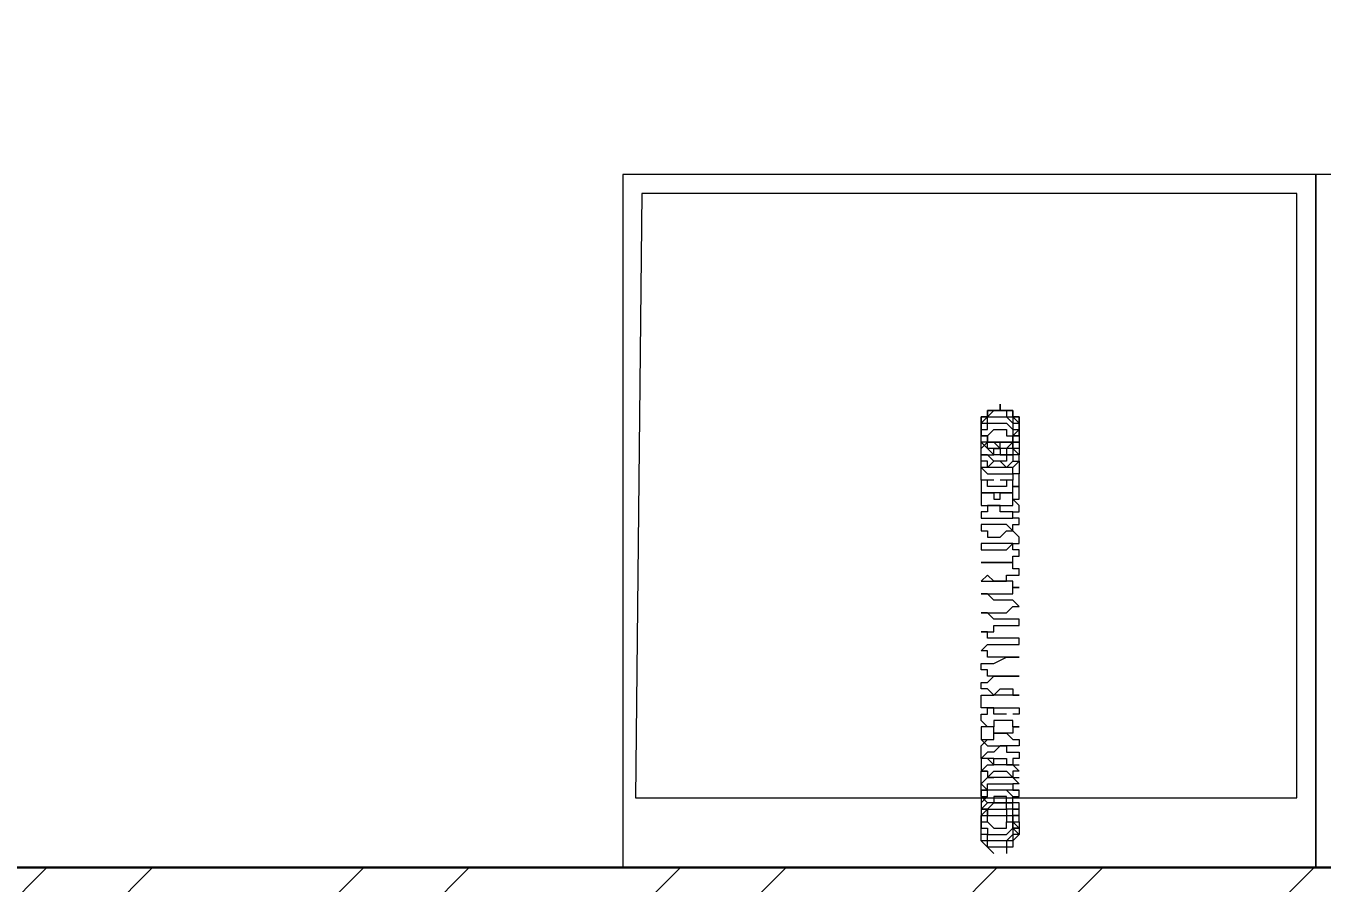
# Model space of a CAD drawing. Header units: millimetres. Extents: x -13407 to 8063098, y -54153 to 109271.
# Drawn here: x -4691 to -3606, y 51632 to 52349 of the extents above; entities that cross this region are included whole.
import ezdxf
from ezdxf.enums import TextEntityAlignment as Align

# ---------------------------------------------------------------- set-up
doc = ezdxf.new("R2018")
doc.units = ezdxf.units.MM
doc.layers.get('Defpoints').update_dxf_attribs({"color": 6})
for name, color, linetype, lineweight in [('АР_Маркер экспликации', 239, 'Continuous', 13), ('АР_Номер помещения', 1, 'Continuous', 25), ('АР_Помещения_площадь', 19, 'Continuous', 9), ('АР_Сущ Несущая стена', 202, 'Continuous', 30), ('АР_Штриховка кирпич', 250, 'Continuous', 9)]:
    doc.layers.add(name, color=color, linetype=linetype, lineweight=lineweight)
doc.layers.add('АР_Названия помещений', color=124, linetype='Continuous', lineweight=5, plot=False)
doc.layers.add('ТХ_ВК_оборуд.пищеблок', color=250, linetype='Continuous')
doc.styles.add('ISOCPEUR', font='isocpeur.ttf', dxfattribs={"width": 0.7})
doc.styles.get("Standard").update_dxf_attribs({"font": 'arial.ttf'})

# ---------------------------------------------------------------- blocks, each defined once
blk = doc.blocks.new('*U617')
at = {"layer": 'Defpoints', "color": 7, "style": 'ISOCPEUR', "width": 0.7, "flags": 1}
blk.add_attdef('КАТЕГОРИЯ', (-499.2, -2092.2), '', height=250, dxfattribs=at)
at = {"layer": 'Defpoints', "color": 7, "style": 'ISOCPEUR', "width": 0.7}
blk.add_attdef('ПЛОЩАДЬ_ПОМЕЩЕНИЯ', text='', height=200, dxfattribs=at).set_placement((4056.6, -3701.8), align=Align.MIDDLE_RIGHT)
at = {"layer": 'АР_Номер помещения', "color": 7, "style": 'ISOCPEUR', "width": 0.7}
blk.add_attdef('НОМЕР_ПОМЕЩЕНИЯ', text='', height=300, dxfattribs=at).set_placement((2696.7, -2878.4), align=Align.MIDDLE_CENTER)
at = {"layer": 'АР_Помещения_площадь', "color": 7, "lineweight": 30, "width": 0.7, "flags": 104}
blk.add_attdef('ИМЯ_ПОМЕЩЕНИЯ', text='', height=100, dxfattribs=at).set_placement((157.6, 1217.1), align=Align.MIDDLE_CENTER)

msp = doc.modelspace()

# ---------------------------------------------------------------- hatches: boundary and pattern name
at = {"layer": 'АР_Штриховка кирпич', "ltscale": 100}
h = msp.add_hatch(dxfattribs=at)
h.set_pattern_fill('ANSI32', color=256, scale=500)
h.set_pattern_definition([(45, (-951676.66, 109617.1), (-132.58252, 132.58252), []), (45, (-951588.28, 109617.1), (-132.58252, 132.58252), [])])
h.paths.add_polyline_path([(-6180.1, 52070), (-6690.1, 52070), (-6690.1, 51135), (-750.2, 51135), (-750.1, 50885), (-110.1, 50885), (-110.2, 51645), (-6180.1, 51645)])

# ---------------------------------------------------------------- linework, layer by layer
at = {"layer": 'АР_Сущ Несущая стена', "ltscale": 100}
msp.add_line((-6180.1, 51645), (-110.2, 51645), dxfattribs=at)
at = {"layer": 'ТХ_ВК_оборуд.пищеблок', "lineweight": 0}
for points in [[(-3611.1, 51645), (-3611.1, 52225), (-4191.1, 52225), (-4191.1, 51645)], [(-3611.1, 51645), (-3611.1, 52225), (-4191.1, 52225), (-4191.1, 51645)], [(-3031.1, 51645), (-3031.1, 52225), (-3611.1, 52225), (-3611.1, 51645)], [(-3031.1, 51645), (-3031.1, 52225), (-3611.1, 52225), (-3611.1, 51645)], [(-3627, 51703.2), (-3627, 52209.1), (-4175.2, 52209.1), (-4180.5, 51703.2)], [(-3627, 51703.2), (-3627, 52209.1), (-4175.2, 52209.1), (-4180.5, 51703.2)]]:
    msp.add_lwpolyline(points, close=True, dxfattribs=at)
at = {"layer": 'ТХ_ВК_оборуд.пищеблок', "lineweight": 0, "elevation": 0}
for points in [[(-3875.3, 51979.7), (-3880.6, 51979.7), (-3885.9, 51979.7), (-3885.9, 51985), (-3891.2, 51985), (-3891.2, 51990.3), (-3891.2, 51995.6), (-3885.9, 52000.9), (-3880.6, 52000.9), (-3875.3, 51995.6), (-3875.3, 52000.9), (-3870, 52000.9), (-3864.7, 52000.9), (-3864.7, 52006.2), (-3859.4, 52006.2), (-3859.4, 52011.5), (-3859.4, 52016.8), (-3864.7, 52022.1), (-3864.7, 52027.4), (-3870, 52027.4), (-3875.3, 52027.4), (-3880.6, 52027.4), (-3885.9, 52027.4), (-3885.9, 52022.1), (-3891.2, 52022.1), (-3891.2, 52016.8), (-3891.2, 52011.5), (-3891.2, 52006.2), (-3885.9, 52006.2), (-3885.9, 52000.9), (-3880.6, 52000.9), (-3875.3, 52000.9), (-3870, 52000.9), (-3864.7, 52000.9), (-3870, 52000.9), (-3864.7, 52000.9), (-3870, 52000.9), (-3864.7, 52000.9), (-3870, 52000.9), (-3864.7, 52000.9), (-3870, 52000.9), (-3864.7, 52000.9), (-3870, 52000.9), (-3864.7, 52000.9), (-3870, 52000.9), (-3864.7, 52000.9), (-3870, 52000.9), (-3864.7, 52000.9), (-3864.7, 52006.2), (-3864.7, 52000.9), (-3864.7, 52006.2), (-3864.7, 52000.9), (-3864.7, 52006.2), (-3864.7, 52000.9), (-3864.7, 52006.2), (-3864.7, 52000.9), (-3864.7, 52006.2), (-3864.7, 52000.9), (-3864.7, 52006.2), (-3864.7, 52000.9), (-3864.7, 52006.2), (-3864.7, 52000.9), (-3864.7, 52006.2), (-3859.4, 52011.5), (-3859.4, 52016.8), (-3859.4, 52011.5), (-3859.4, 52016.8), (-3859.4, 52011.5), (-3859.4, 52016.8), (-3859.4, 52011.5), (-3859.4, 52016.8), (-3859.4, 52011.5), (-3859.4, 52016.8), (-3859.4, 52011.5), (-3859.4, 52016.8), (-3859.4, 52011.5), (-3859.4, 52016.8), (-3859.4, 52011.5), (-3859.4, 52016.8), (-3859.4, 52022.1), (-3859.4, 52016.8), (-3859.4, 52022.1), (-3864.7, 52022.1), (-3859.4, 52022.1), (-3864.7, 52022.1), (-3859.4, 52022.1), (-3864.7, 52022.1), (-3859.4, 52022.1), (-3864.7, 52022.1), (-3859.4, 52022.1), (-3864.7, 52022.1), (-3859.4, 52022.1), (-3864.7, 52022.1), (-3859.4, 52022.1), (-3864.7, 52022.1), (-3859.4, 52022.1), (-3864.7, 52022.1), (-3864.7, 52027.4), (-3864.7, 52022.1), (-3864.7, 52027.4), (-3870, 52027.4), (-3864.7, 52027.4), (-3870, 52027.4), (-3864.7, 52027.4), (-3870, 52027.4), (-3864.7, 52027.4), (-3870, 52027.4), (-3864.7, 52027.4), (-3870, 52027.4), (-3864.7, 52027.4), (-3870, 52027.4), (-3864.7, 52027.4), (-3870, 52027.4), (-3864.7, 52027.4), (-3870, 52027.4), (-3875.3, 52027.4), (-3870, 52027.4), (-3875.3, 52027.4), (-3870, 52027.4), (-3875.3, 52027.4), (-3870, 52027.4), (-3875.3, 52027.4), (-3870, 52027.4), (-3875.3, 52027.4), (-3870, 52027.4), (-3875.3, 52027.4), (-3870, 52027.4), (-3875.3, 52027.4), (-3870, 52027.4), (-3875.3, 52027.4), (-3875.3, 52032.7), (-3875.3, 52027.4), (-3880.6, 52027.4), (-3885.9, 52027.4), (-3880.6, 52027.4), (-3885.9, 52027.4), (-3885.9, 52022.1), (-3885.9, 52027.4), (-3885.9, 52022.1), (-3885.9, 52027.4), (-3885.9, 52022.1), (-3885.9, 52027.4), (-3885.9, 52022.1), (-3885.9, 52027.4), (-3885.9, 52022.1), (-3885.9, 52027.4), (-3885.9, 52022.1), (-3885.9, 52027.4), (-3885.9, 52022.1), (-3885.9, 52027.4), (-3885.9, 52022.1), (-3891.2, 52022.1), (-3891.2, 52016.8), (-3891.2, 52022.1), (-3891.2, 52016.8), (-3891.2, 52022.1), (-3891.2, 52016.8), (-3891.2, 52022.1), (-3891.2, 52016.8), (-3891.2, 52022.1), (-3891.2, 52016.8), (-3891.2, 52022.1), (-3891.2, 52016.8), (-3891.2, 52022.1), (-3891.2, 52016.8), (-3891.2, 52022.1), (-3891.2, 52016.8), (-3891.2, 52011.5), (-3891.2, 52006.2), (-3885.9, 52006.2), (-3885.9, 52000.9), (-3880.6, 52000.9), (-3875.3, 52000.9), (-3880.6, 52000.9), (-3885.9, 52000.9), (-3885.9, 52006.2), (-3891.2, 52006.2), (-3891.2, 52011.5), (-3891.2, 52016.8), (-3891.2, 52011.5), (-3891.2, 52006.2), (-3885.9, 52006.2), (-3885.9, 52000.9), (-3880.6, 52000.9), (-3875.3, 52000.9), (-3870, 52000.9), (-3875.3, 52000.9), (-3880.6, 52000.9), (-3885.9, 52000.9), (-3885.9, 52006.2), (-3891.2, 52006.2), (-3891.2, 52011.5), (-3891.2, 52016.8), (-3891.2, 52011.5), (-3891.2, 52006.2), (-3885.9, 52006.2), (-3885.9, 52000.9), (-3880.6, 52000.9), (-3875.3, 52000.9), (-3870, 52000.9), (-3875.3, 52000.9), (-3880.6, 52000.9), (-3885.9, 52000.9), (-3885.9, 52006.2), (-3891.2, 52006.2), (-3891.2, 52011.5), (-3891.2, 52016.8), (-3891.2, 52011.5), (-3891.2, 52006.2), (-3885.9, 52006.2), (-3885.9, 52000.9), (-3880.6, 52000.9), (-3875.3, 52000.9), (-3870, 52000.9), (-3875.3, 52000.9), (-3880.6, 52000.9), (-3885.9, 52000.9), (-3885.9, 52006.2), (-3891.2, 52006.2), (-3891.2, 52011.5), (-3891.2, 52016.8), (-3891.2, 52011.5), (-3891.2, 52006.2), (-3885.9, 52006.2), (-3885.9, 52000.9), (-3880.6, 52000.9), (-3875.3, 52000.9), (-3870, 52000.9), (-3875.3, 52000.9), (-3880.6, 52000.9), (-3885.9, 52000.9), (-3885.9, 52006.2), (-3891.2, 52006.2), (-3891.2, 52011.5), (-3891.2, 52016.8), (-3891.2, 52011.5), (-3891.2, 52006.2), (-3885.9, 52006.2), (-3885.9, 52000.9), (-3880.6, 52000.9), (-3875.3, 52000.9)], [(-3875.3, 51979.7), (-3880.6, 51979.7), (-3885.9, 51979.7), (-3885.9, 51985), (-3891.2, 51985), (-3891.2, 51990.3), (-3891.2, 51995.6), (-3885.9, 52000.9), (-3880.6, 52000.9), (-3875.3, 51995.6), (-3875.3, 52000.9), (-3870, 52000.9), (-3864.7, 52000.9), (-3864.7, 52006.2), (-3859.4, 52006.2), (-3859.4, 52011.5), (-3859.4, 52016.8), (-3864.7, 52022.1), (-3864.7, 52027.4), (-3870, 52027.4), (-3875.3, 52027.4), (-3880.6, 52027.4), (-3885.9, 52027.4), (-3885.9, 52022.1), (-3891.2, 52022.1), (-3891.2, 52016.8), (-3891.2, 52011.5), (-3891.2, 52006.2), (-3885.9, 52006.2), (-3885.9, 52000.9), (-3880.6, 52000.9), (-3875.3, 52000.9), (-3870, 52000.9), (-3864.7, 52000.9), (-3870, 52000.9), (-3864.7, 52000.9), (-3870, 52000.9), (-3864.7, 52000.9), (-3870, 52000.9), (-3864.7, 52000.9), (-3870, 52000.9), (-3864.7, 52000.9), (-3870, 52000.9), (-3864.7, 52000.9), (-3870, 52000.9), (-3864.7, 52000.9), (-3870, 52000.9), (-3864.7, 52000.9), (-3864.7, 52006.2), (-3864.7, 52000.9), (-3864.7, 52006.2), (-3864.7, 52000.9), (-3864.7, 52006.2), (-3864.7, 52000.9), (-3864.7, 52006.2), (-3864.7, 52000.9), (-3864.7, 52006.2), (-3864.7, 52000.9), (-3864.7, 52006.2), (-3864.7, 52000.9), (-3864.7, 52006.2), (-3864.7, 52000.9), (-3864.7, 52006.2), (-3859.4, 52011.5), (-3859.4, 52016.8), (-3859.4, 52011.5), (-3859.4, 52016.8), (-3859.4, 52011.5), (-3859.4, 52016.8), (-3859.4, 52011.5), (-3859.4, 52016.8), (-3859.4, 52011.5), (-3859.4, 52016.8), (-3859.4, 52011.5), (-3859.4, 52016.8), (-3859.4, 52011.5), (-3859.4, 52016.8), (-3859.4, 52011.5), (-3859.4, 52016.8), (-3859.4, 52022.1), (-3859.4, 52016.8), (-3859.4, 52022.1), (-3864.7, 52022.1), (-3859.4, 52022.1), (-3864.7, 52022.1), (-3859.4, 52022.1), (-3864.7, 52022.1), (-3859.4, 52022.1), (-3864.7, 52022.1), (-3859.4, 52022.1), (-3864.7, 52022.1), (-3859.4, 52022.1), (-3864.7, 52022.1), (-3859.4, 52022.1), (-3864.7, 52022.1), (-3859.4, 52022.1), (-3864.7, 52022.1), (-3864.7, 52027.4), (-3864.7, 52022.1), (-3864.7, 52027.4), (-3870, 52027.4), (-3864.7, 52027.4), (-3870, 52027.4), (-3864.7, 52027.4), (-3870, 52027.4), (-3864.7, 52027.4), (-3870, 52027.4), (-3864.7, 52027.4), (-3870, 52027.4), (-3864.7, 52027.4), (-3870, 52027.4), (-3864.7, 52027.4), (-3870, 52027.4), (-3864.7, 52027.4), (-3870, 52027.4), (-3875.3, 52027.4), (-3870, 52027.4), (-3875.3, 52027.4), (-3870, 52027.4), (-3875.3, 52027.4), (-3870, 52027.4), (-3875.3, 52027.4), (-3870, 52027.4), (-3875.3, 52027.4), (-3870, 52027.4), (-3875.3, 52027.4), (-3870, 52027.4), (-3875.3, 52027.4), (-3870, 52027.4), (-3875.3, 52027.4), (-3875.3, 52032.7), (-3875.3, 52027.4), (-3880.6, 52027.4), (-3885.9, 52027.4), (-3880.6, 52027.4), (-3885.9, 52027.4), (-3885.9, 52022.1), (-3885.9, 52027.4), (-3885.9, 52022.1), (-3885.9, 52027.4), (-3885.9, 52022.1), (-3885.9, 52027.4), (-3885.9, 52022.1), (-3885.9, 52027.4), (-3885.9, 52022.1), (-3885.9, 52027.4), (-3885.9, 52022.1), (-3885.9, 52027.4), (-3885.9, 52022.1), (-3885.9, 52027.4), (-3885.9, 52022.1), (-3891.2, 52022.1), (-3891.2, 52016.8), (-3891.2, 52022.1), (-3891.2, 52016.8), (-3891.2, 52022.1), (-3891.2, 52016.8), (-3891.2, 52022.1), (-3891.2, 52016.8), (-3891.2, 52022.1), (-3891.2, 52016.8), (-3891.2, 52022.1), (-3891.2, 52016.8), (-3891.2, 52022.1), (-3891.2, 52016.8), (-3891.2, 52022.1), (-3891.2, 52016.8), (-3891.2, 52011.5), (-3891.2, 52006.2), (-3885.9, 52006.2), (-3885.9, 52000.9), (-3880.6, 52000.9), (-3875.3, 52000.9), (-3880.6, 52000.9), (-3885.9, 52000.9), (-3885.9, 52006.2), (-3891.2, 52006.2), (-3891.2, 52011.5), (-3891.2, 52016.8), (-3891.2, 52011.5), (-3891.2, 52006.2), (-3885.9, 52006.2), (-3885.9, 52000.9), (-3880.6, 52000.9), (-3875.3, 52000.9), (-3870, 52000.9), (-3875.3, 52000.9), (-3880.6, 52000.9), (-3885.9, 52000.9), (-3885.9, 52006.2), (-3891.2, 52006.2), (-3891.2, 52011.5), (-3891.2, 52016.8), (-3891.2, 52011.5), (-3891.2, 52006.2), (-3885.9, 52006.2), (-3885.9, 52000.9), (-3880.6, 52000.9), (-3875.3, 52000.9), (-3870, 52000.9), (-3875.3, 52000.9), (-3880.6, 52000.9), (-3885.9, 52000.9), (-3885.9, 52006.2), (-3891.2, 52006.2), (-3891.2, 52011.5), (-3891.2, 52016.8), (-3891.2, 52011.5), (-3891.2, 52006.2), (-3885.9, 52006.2), (-3885.9, 52000.9), (-3880.6, 52000.9), (-3875.3, 52000.9), (-3870, 52000.9), (-3875.3, 52000.9), (-3880.6, 52000.9), (-3885.9, 52000.9), (-3885.9, 52006.2), (-3891.2, 52006.2), (-3891.2, 52011.5), (-3891.2, 52016.8), (-3891.2, 52011.5), (-3891.2, 52006.2), (-3885.9, 52006.2), (-3885.9, 52000.9), (-3880.6, 52000.9), (-3875.3, 52000.9), (-3870, 52000.9), (-3875.3, 52000.9), (-3880.6, 52000.9), (-3885.9, 52000.9), (-3885.9, 52006.2), (-3891.2, 52006.2), (-3891.2, 52011.5), (-3891.2, 52016.8), (-3891.2, 52011.5), (-3891.2, 52006.2), (-3885.9, 52006.2), (-3885.9, 52000.9), (-3880.6, 52000.9), (-3875.3, 52000.9)], [(-3875.3, 52027.4), (-3875.3, 52032.7), (-3875.3, 52027.4), (-3880.6, 52027.4), (-3885.9, 52027.4)], [(-3875.3, 52027.4), (-3875.3, 52032.7), (-3875.3, 52027.4), (-3880.6, 52027.4), (-3885.9, 52027.4)], [(-3875.3, 52027.4), (-3875.3, 52032.7), (-3875.3, 52027.4), (-3880.6, 52027.4), (-3885.9, 52027.4)], [(-3875.3, 52027.4), (-3875.3, 52032.7), (-3875.3, 52027.4), (-3880.6, 52027.4), (-3885.9, 52027.4)], [(-3875.3, 52027.4), (-3875.3, 52032.7), (-3875.3, 52027.4), (-3880.6, 52027.4), (-3885.9, 52027.4)], [(-3875.3, 52027.4), (-3875.3, 52032.7), (-3875.3, 52027.4), (-3880.6, 52027.4), (-3885.9, 52027.4)], [(-3875.3, 52027.4), (-3875.3, 52032.7), (-3875.3, 52027.4), (-3880.6, 52027.4), (-3885.9, 52027.4)], [(-3875.3, 52027.4), (-3875.3, 52032.7), (-3875.3, 52027.4), (-3880.6, 52027.4), (-3885.9, 52027.4)], [(-3875.3, 52027.4), (-3875.3, 52032.7), (-3875.3, 52027.4), (-3880.6, 52027.4), (-3885.9, 52027.4)], [(-3875.3, 52027.4), (-3875.3, 52032.7), (-3875.3, 52027.4), (-3880.6, 52027.4), (-3885.9, 52027.4)], [(-3875.3, 52027.4), (-3875.3, 52032.7), (-3875.3, 52027.4), (-3880.6, 52027.4), (-3885.9, 52027.4)], [(-3875.3, 52027.4), (-3875.3, 52032.7), (-3875.3, 52027.4), (-3880.6, 52027.4), (-3885.9, 52027.4)], [(-3875.3, 52027.4), (-3875.3, 52032.7), (-3875.3, 52027.4), (-3880.6, 52027.4), (-3885.9, 52027.4)], [(-3875.3, 52027.4), (-3875.3, 52032.7), (-3875.3, 52027.4), (-3880.6, 52027.4), (-3885.9, 52027.4)], [(-3875.3, 52027.4), (-3875.3, 52032.7), (-3875.3, 52027.4), (-3880.6, 52027.4), (-3885.9, 52027.4)], [(-3875.3, 52027.4), (-3875.3, 52032.7), (-3875.3, 52027.4), (-3880.6, 52027.4), (-3885.9, 52027.4)], [(-3875.3, 52032.7), (-3875.3, 52027.4), (-3875.3, 52032.7)], [(-3875.3, 52027.4), (-3875.3, 52032.7), (-3875.3, 52027.4)], [(-3875.3, 52032.7), (-3875.3, 52027.4), (-3875.3, 52032.7)], [(-3875.3, 52027.4), (-3875.3, 52032.7), (-3875.3, 52027.4)], [(-3875.3, 52032.7), (-3875.3, 52027.4), (-3875.3, 52032.7)], [(-3875.3, 52027.4), (-3875.3, 52032.7), (-3875.3, 52027.4)], [(-3875.3, 52032.7), (-3875.3, 52027.4), (-3875.3, 52032.7)], [(-3875.3, 52027.4), (-3875.3, 52032.7), (-3875.3, 52027.4)], [(-3880.6, 51985), (-3885.9, 51979.7), (-3891.2, 51979.7), (-3891.2, 51985), (-3891.2, 51990.3), (-3885.9, 51990.3), (-3880.6, 51990.3), (-3880.6, 51995.6), (-3875.3, 51995.6), (-3875.3, 51990.3), (-3870, 51990.3), (-3864.7, 51990.3), (-3864.7, 51985), (-3859.4, 51985), (-3859.4, 51979.7), (-3859.4, 51974.4), (-3864.7, 51974.4), (-3864.7, 51969.2), (-3870, 51969.2), (-3870, 51963.9), (-3875.3, 51963.9), (-3880.6, 51963.9), (-3885.9, 51963.9), (-3885.9, 51969.2), (-3891.2, 51969.2), (-3891.2, 51974.4), (-3891.2, 51979.7), (-3885.9, 51974.4), (-3880.6, 51974.4), (-3875.3, 51974.4), (-3870, 51974.4), (-3864.7, 51974.4), (-3864.7, 51979.7), (-3859.4, 51985), (-3859.4, 51990.3), (-3864.7, 51995.6), (-3864.7, 52000.9), (-3870, 52000.9), (-3875.3, 52000.9), (-3880.6, 52000.9), (-3885.9, 52000.9), (-3885.9, 52006.2), (-3891.2, 52006.2), (-3891.2, 52011.5), (-3891.2, 52016.8), (-3885.9, 52022.1), (-3880.6, 52027.4), (-3875.3, 52027.4), (-3870, 52027.4), (-3870, 52022.1), (-3864.7, 52022.1), (-3864.7, 52016.8), (-3859.4, 52016.8), (-3859.4, 52011.5), (-3859.4, 52006.2), (-3864.7, 52006.2), (-3864.7, 52000.9), (-3870, 51995.6), (-3875.3, 51995.6), (-3880.6, 51995.6), (-3885.9, 51995.6), (-3885.9, 52000.9), (-3891.2, 52000.9), (-3891.2, 52006.2), (-3891.2, 52011.5), (-3891.2, 52016.8), (-3885.9, 52016.8), (-3885.9, 52022.1), (-3880.6, 52022.1), (-3875.3, 52022.1), (-3870, 52022.1), (-3864.7, 52016.8), (-3864.7, 52011.5), (-3859.4, 52011.5), (-3859.4, 52006.2), (-3859.4, 52000.9), (-3864.7, 52000.9), (-3864.7, 51995.6), (-3870, 51995.6), (-3870, 51990.3), (-3875.3, 51990.3), (-3880.6, 51990.3), (-3885.9, 51995.6), (-3891.2, 52000.9), (-3891.2, 52006.2), (-3891.2, 52011.5), (-3885.9, 52011.5), (-3885.9, 52016.8), (-3880.6, 52016.8), (-3875.3, 52016.8), (-3870, 52016.8), (-3864.7, 52011.5), (-3864.7, 52006.2), (-3859.4, 52011.5), (-3864.7, 52006.2), (-3859.4, 52011.5), (-3864.7, 52006.2), (-3859.4, 52011.5), (-3864.7, 52006.2), (-3859.4, 52011.5), (-3864.7, 52006.2), (-3859.4, 52011.5), (-3864.7, 52006.2), (-3859.4, 52011.5), (-3864.7, 52006.2), (-3859.4, 52011.5), (-3864.7, 52006.2), (-3859.4, 52006.2), (-3859.4, 52000.9), (-3859.4, 51995.6), (-3864.7, 51995.6), (-3864.7, 51990.3), (-3870, 51990.3), (-3870, 51985), (-3875.3, 51985), (-3880.6, 51985), (-3885.9, 51990.3), (-3891.2, 51990.3), (-3891.2, 51995.6), (-3891.2, 52000.9), (-3891.2, 52006.2), (-3885.9, 52006.2), (-3880.6, 52011.5), (-3875.3, 52011.5), (-3870, 52011.5), (-3870, 52006.2), (-3864.7, 52006.2), (-3864.7, 52000.9), (-3859.4, 52000.9), (-3859.4, 51995.6), (-3859.4, 51990.3), (-3864.7, 51990.3), (-3864.7, 51985), (-3870, 51979.7), (-3875.3, 51979.7), (-3880.6, 51979.7)], [(-3880.6, 51985), (-3885.9, 51979.7), (-3891.2, 51979.7), (-3891.2, 51985), (-3891.2, 51990.3), (-3885.9, 51990.3), (-3880.6, 51990.3), (-3880.6, 51995.6), (-3875.3, 51995.6), (-3875.3, 51990.3), (-3870, 51990.3), (-3864.7, 51990.3), (-3864.7, 51985), (-3859.4, 51985), (-3859.4, 51979.7), (-3859.4, 51974.4), (-3864.7, 51974.4), (-3864.7, 51969.2), (-3870, 51969.2), (-3870, 51963.9), (-3875.3, 51963.9), (-3880.6, 51963.9), (-3885.9, 51963.9), (-3885.9, 51969.2), (-3891.2, 51969.2), (-3891.2, 51974.4), (-3891.2, 51979.7), (-3885.9, 51974.4), (-3880.6, 51974.4), (-3875.3, 51974.4), (-3870, 51974.4), (-3864.7, 51974.4), (-3864.7, 51979.7), (-3859.4, 51985), (-3859.4, 51990.3), (-3864.7, 51995.6), (-3864.7, 52000.9), (-3870, 52000.9), (-3875.3, 52000.9), (-3880.6, 52000.9), (-3885.9, 52000.9), (-3885.9, 52006.2), (-3891.2, 52006.2), (-3891.2, 52011.5), (-3891.2, 52016.8), (-3885.9, 52022.1), (-3880.6, 52027.4), (-3875.3, 52027.4), (-3870, 52027.4), (-3870, 52022.1), (-3864.7, 52022.1), (-3864.7, 52016.8), (-3859.4, 52016.8), (-3859.4, 52011.5), (-3859.4, 52006.2), (-3864.7, 52006.2), (-3864.7, 52000.9), (-3870, 51995.6), (-3875.3, 51995.6), (-3880.6, 51995.6), (-3885.9, 51995.6), (-3885.9, 52000.9), (-3891.2, 52000.9), (-3891.2, 52006.2), (-3891.2, 52011.5), (-3891.2, 52016.8), (-3885.9, 52016.8), (-3885.9, 52022.1), (-3880.6, 52022.1), (-3875.3, 52022.1), (-3870, 52022.1), (-3864.7, 52016.8), (-3864.7, 52011.5), (-3859.4, 52011.5), (-3859.4, 52006.2), (-3859.4, 52000.9), (-3864.7, 52000.9), (-3864.7, 51995.6), (-3870, 51995.6), (-3870, 51990.3), (-3875.3, 51990.3), (-3880.6, 51990.3), (-3885.9, 51995.6), (-3891.2, 52000.9), (-3891.2, 52006.2), (-3891.2, 52011.5), (-3885.9, 52011.5), (-3885.9, 52016.8), (-3880.6, 52016.8), (-3875.3, 52016.8), (-3870, 52016.8), (-3864.7, 52011.5), (-3864.7, 52006.2), (-3859.4, 52011.5), (-3864.7, 52006.2), (-3859.4, 52011.5), (-3864.7, 52006.2), (-3859.4, 52011.5), (-3864.7, 52006.2), (-3859.4, 52011.5), (-3864.7, 52006.2), (-3859.4, 52011.5), (-3864.7, 52006.2), (-3859.4, 52011.5), (-3864.7, 52006.2), (-3859.4, 52011.5), (-3864.7, 52006.2), (-3859.4, 52006.2), (-3859.4, 52000.9), (-3859.4, 51995.6), (-3864.7, 51995.6), (-3864.7, 51990.3), (-3870, 51990.3), (-3870, 51985), (-3875.3, 51985), (-3880.6, 51985), (-3885.9, 51990.3), (-3891.2, 51990.3), (-3891.2, 51995.6), (-3891.2, 52000.9), (-3891.2, 52006.2), (-3885.9, 52006.2), (-3880.6, 52011.5), (-3875.3, 52011.5), (-3870, 52011.5), (-3870, 52006.2), (-3864.7, 52006.2), (-3864.7, 52000.9), (-3859.4, 52000.9), (-3859.4, 51995.6), (-3859.4, 51990.3), (-3864.7, 51990.3), (-3864.7, 51985), (-3870, 51979.7), (-3875.3, 51979.7), (-3880.6, 51979.7)], [(-3891.2, 52022.1), (-3885.9, 52022.1), (-3891.2, 52022.1)], [(-3891.2, 52022.1), (-3885.9, 52022.1), (-3891.2, 52022.1)], [(-3885.9, 52022.1), (-3891.2, 52022.1)], [(-3885.9, 52022.1), (-3891.2, 52022.1)], [(-3885.9, 52022.1), (-3891.2, 52022.1)], [(-3885.9, 52022.1), (-3891.2, 52022.1)], [(-3885.9, 52022.1), (-3891.2, 52022.1)], [(-3885.9, 52022.1), (-3891.2, 52022.1)], [(-3885.9, 52022.1), (-3891.2, 52022.1)], [(-3885.9, 52022.1), (-3891.2, 52022.1)], [(-3891.2, 52022.1), (-3885.9, 52022.1), (-3891.2, 52022.1)], [(-3891.2, 52022.1), (-3885.9, 52022.1), (-3891.2, 52022.1)], [(-3885.9, 52022.1), (-3891.2, 52022.1)], [(-3885.9, 52022.1), (-3891.2, 52022.1)], [(-3885.9, 52022.1), (-3891.2, 52022.1)], [(-3885.9, 52022.1), (-3891.2, 52022.1)], [(-3885.9, 52022.1), (-3891.2, 52022.1)], [(-3885.9, 52022.1), (-3891.2, 52022.1)], [(-3885.9, 52022.1), (-3891.2, 52022.1)], [(-3885.9, 52022.1), (-3891.2, 52022.1)], [(-3885.9, 52027.4), (-3880.6, 52027.4), (-3885.9, 52027.4)], [(-3885.9, 52027.4), (-3880.6, 52027.4), (-3885.9, 52027.4)], [(-3880.6, 52027.4), (-3875.3, 52027.4), (-3880.6, 52027.4)], [(-3880.6, 52027.4), (-3875.3, 52027.4), (-3880.6, 52027.4)], [(-3880.6, 52027.4), (-3875.3, 52027.4), (-3880.6, 52027.4)], [(-3880.6, 52027.4), (-3875.3, 52027.4), (-3880.6, 52027.4)], [(-3864.7, 52027.4), (-3864.7, 52022.1), (-3864.7, 52027.4)], [(-3864.7, 52022.1), (-3864.7, 52027.4)], [(-3864.7, 52022.1), (-3864.7, 52027.4)], [(-3864.7, 52022.1), (-3864.7, 52027.4)], [(-3864.7, 52022.1), (-3864.7, 52027.4)], [(-3864.7, 52022.1), (-3864.7, 52027.4)], [(-3864.7, 52022.1), (-3864.7, 52027.4)], [(-3864.7, 52022.1), (-3864.7, 52027.4)], [(-3864.7, 52022.1), (-3864.7, 52027.4)], [(-3864.7, 52027.4), (-3864.7, 52022.1), (-3864.7, 52027.4)], [(-3864.7, 52022.1), (-3864.7, 52027.4)], [(-3864.7, 52022.1), (-3864.7, 52027.4)], [(-3864.7, 52022.1), (-3864.7, 52027.4)], [(-3864.7, 52022.1), (-3864.7, 52027.4)], [(-3864.7, 52022.1), (-3864.7, 52027.4)], [(-3864.7, 52022.1), (-3864.7, 52027.4)], [(-3864.7, 52022.1), (-3864.7, 52027.4)], [(-3864.7, 52022.1), (-3864.7, 52027.4)], [(-3859.4, 52022.1), (-3859.4, 52016.8), (-3859.4, 52022.1)], [(-3859.4, 52016.8), (-3859.4, 52022.1)], [(-3859.4, 52016.8), (-3859.4, 52022.1)], [(-3859.4, 52016.8), (-3859.4, 52022.1)], [(-3859.4, 52016.8), (-3859.4, 52022.1)], [(-3859.4, 52016.8), (-3859.4, 52022.1)], [(-3859.4, 52016.8), (-3859.4, 52022.1)], [(-3859.4, 52016.8), (-3859.4, 52022.1)], [(-3859.4, 52016.8), (-3859.4, 52022.1)], [(-3859.4, 52022.1), (-3859.4, 52016.8), (-3859.4, 52022.1)], [(-3859.4, 52016.8), (-3859.4, 52022.1)], [(-3859.4, 52016.8), (-3859.4, 52022.1)], [(-3859.4, 52016.8), (-3859.4, 52022.1)], [(-3859.4, 52016.8), (-3859.4, 52022.1)], [(-3859.4, 52016.8), (-3859.4, 52022.1)], [(-3859.4, 52016.8), (-3859.4, 52022.1)], [(-3859.4, 52016.8), (-3859.4, 52022.1)], [(-3859.4, 52016.8), (-3859.4, 52022.1)], [(-3891.2, 52011.5), (-3891.2, 52016.8), (-3891.2, 52011.5)], [(-3891.2, 52011.5), (-3891.2, 52016.8), (-3891.2, 52011.5)], [(-3891.2, 52011.5), (-3891.2, 52016.8), (-3891.2, 52011.5)], [(-3891.2, 52011.5), (-3891.2, 52016.8), (-3891.2, 52011.5)], [(-3891.2, 52006.2), (-3891.2, 52011.5), (-3891.2, 52006.2)], [(-3891.2, 52006.2), (-3891.2, 52011.5), (-3891.2, 52006.2)], [(-3891.2, 52006.2), (-3891.2, 52011.5), (-3891.2, 52006.2)], [(-3891.2, 52006.2), (-3891.2, 52011.5), (-3891.2, 52006.2)], [(-3885.9, 52006.2), (-3891.2, 52006.2), (-3885.9, 52006.2)], [(-3885.9, 52006.2), (-3891.2, 52006.2), (-3885.9, 52006.2)], [(-3885.9, 52006.2), (-3891.2, 52006.2), (-3885.9, 52006.2)], [(-3885.9, 52006.2), (-3891.2, 52006.2), (-3885.9, 52006.2)], [(-3885.9, 52000.9), (-3885.9, 52006.2), (-3885.9, 52000.9)], [(-3885.9, 52000.9), (-3885.9, 52006.2), (-3885.9, 52000.9)], [(-3885.9, 52000.9), (-3885.9, 52006.2), (-3885.9, 52000.9)], [(-3885.9, 52000.9), (-3885.9, 52006.2), (-3885.9, 52000.9)], [(-3880.6, 52000.9), (-3885.9, 52000.9), (-3880.6, 52000.9)], [(-3880.6, 52000.9), (-3885.9, 52000.9), (-3880.6, 52000.9)], [(-3880.6, 52000.9), (-3885.9, 52000.9), (-3880.6, 52000.9)], [(-3880.6, 52000.9), (-3885.9, 52000.9), (-3880.6, 52000.9)], [(-3875.3, 52000.9), (-3880.6, 52000.9), (-3875.3, 52000.9)], [(-3875.3, 52000.9), (-3880.6, 52000.9), (-3875.3, 52000.9)], [(-3875.3, 52000.9), (-3880.6, 52000.9), (-3875.3, 52000.9)], [(-3875.3, 52000.9), (-3880.6, 52000.9), (-3875.3, 52000.9)], [(-3870, 52000.9), (-3875.3, 52000.9), (-3870, 52000.9)], [(-3870, 52000.9), (-3875.3, 52000.9), (-3870, 52000.9)], [(-3870, 52000.9), (-3875.3, 52000.9), (-3870, 52000.9)], [(-3870, 52000.9), (-3875.3, 52000.9), (-3870, 52000.9)], [(-3870, 52000.9), (-3875.3, 52000.9), (-3870, 52000.9)], [(-3870, 52000.9), (-3875.3, 52000.9), (-3870, 52000.9)], [(-3880.6, 51969.2), (-3885.9, 51969.2), (-3891.2, 51969.2), (-3891.2, 51963.9), (-3891.2, 51958.6), (-3885.9, 51958.6), (-3880.6, 51958.6), (-3880.6, 51953.3), (-3875.3, 51953.3), (-3875.3, 51958.6), (-3870, 51958.6), (-3864.7, 51958.6), (-3864.7, 51963.9), (-3859.4, 51963.9), (-3859.4, 51969.2), (-3859.4, 51974.4), (-3864.7, 51974.4), (-3864.7, 51979.7), (-3870, 51979.7), (-3875.3, 51985)], [(-3880.6, 51969.2), (-3885.9, 51969.2), (-3891.2, 51969.2), (-3891.2, 51963.9), (-3891.2, 51958.6), (-3885.9, 51958.6), (-3880.6, 51958.6), (-3880.6, 51953.3), (-3875.3, 51953.3), (-3875.3, 51958.6), (-3870, 51958.6), (-3864.7, 51958.6), (-3864.7, 51963.9), (-3859.4, 51963.9), (-3859.4, 51969.2), (-3859.4, 51974.4), (-3864.7, 51974.4), (-3864.7, 51979.7), (-3870, 51979.7), (-3875.3, 51985)], [(-3864.7, 51836.8), (-3870, 51836.8), (-3875.3, 51836.8), (-3880.6, 51836.8), (-3885.9, 51836.8), (-3885.9, 51842.1), (-3891.2, 51842.1), (-3885.9, 51842.1), (-3880.6, 51842.1), (-3880.6, 51847.4), (-3875.3, 51847.4), (-3870, 51847.4), (-3864.7, 51847.4), (-3859.4, 51847.4), (-3859.4, 51852.7), (-3864.7, 51852.7), (-3870, 51852.7), (-3875.3, 51852.7), (-3880.6, 51852.7), (-3885.9, 51858), (-3891.2, 51858), (-3885.9, 51858), (-3880.6, 51858), (-3870, 51858), (-3864.7, 51863.3), (-3859.4, 51863.3), (-3864.7, 51868.6), (-3870, 51868.6), (-3875.3, 51868.6), (-3880.6, 51868.6), (-3885.9, 51873.9), (-3891.2, 51873.9), (-3885.9, 51873.9), (-3880.6, 51873.9), (-3870, 51873.9), (-3864.7, 51873.9), (-3864.7, 51879.2), (-3859.4, 51879.2), (-3864.7, 51879.2), (-3864.7, 51884.5), (-3870, 51884.5), (-3875.3, 51884.5), (-3880.6, 51884.5), (-3885.9, 51889.7), (-3891.2, 51884.5), (-3885.9, 51884.5), (-3880.6, 51884.5), (-3875.3, 51884.5), (-3870, 51884.5), (-3870, 51889.7), (-3864.7, 51889.7), (-3859.4, 51889.7), (-3859.4, 51895), (-3864.7, 51895), (-3864.7, 51900.3), (-3870, 51900.3), (-3875.3, 51900.3), (-3880.6, 51900.3), (-3885.9, 51900.3), (-3891.2, 51900.3), (-3885.9, 51900.3), (-3880.6, 51900.3), (-3870, 51900.3), (-3864.7, 51900.3), (-3864.7, 51905.6), (-3859.4, 51905.6), (-3859.4, 51910.9), (-3864.7, 51910.9), (-3864.7, 51916.2), (-3870, 51916.2), (-3875.3, 51916.2), (-3880.6, 51916.2), (-3885.9, 51916.2), (-3891.2, 51916.2), (-3891.2, 51910.9), (-3885.9, 51910.9), (-3880.6, 51910.9), (-3875.3, 51910.9), (-3870, 51910.9), (-3864.7, 51916.2), (-3859.4, 51916.2), (-3859.4, 51921.5), (-3864.7, 51926.8), (-3870, 51932.1), (-3875.3, 51932.1), (-3880.6, 51932.1), (-3885.9, 51932.1), (-3891.2, 51932.1), (-3891.2, 51926.8), (-3885.9, 51926.8), (-3885.9, 51921.5), (-3880.6, 51921.5), (-3875.3, 51921.5), (-3870, 51926.8), (-3864.7, 51926.8), (-3864.7, 51932.1), (-3859.4, 51932.1), (-3859.4, 51937.4), (-3864.7, 51937.4), (-3864.7, 51942.7), (-3870, 51942.7), (-3875.3, 51942.7), (-3875.3, 51948), (-3880.6, 51948), (-3885.9, 51948), (-3885.9, 51942.7), (-3891.2, 51942.7), (-3891.2, 51937.4), (-3885.9, 51937.4), (-3880.6, 51937.4), (-3875.3, 51937.4), (-3870, 51937.4), (-3864.7, 51937.4), (-3864.7, 51942.7), (-3859.4, 51942.7), (-3859.4, 51948), (-3864.7, 51953.3), (-3864.7, 51958.6), (-3870, 51958.6), (-3875.3, 51958.6), (-3880.6, 51958.6), (-3885.9, 51958.6), (-3891.2, 51958.6), (-3891.2, 51953.3), (-3891.2, 51948), (-3885.9, 51948), (-3880.6, 51948), (-3875.3, 51948), (-3870, 51948), (-3864.7, 51948), (-3864.7, 51953.3), (-3859.4, 51953.3), (-3859.4, 51958.6), (-3859.4, 51963.9), (-3864.7, 51963.9), (-3864.7, 51969.2), (-3870, 51969.2), (-3875.3, 51969.2)], [(-3864.7, 51836.8), (-3870, 51836.8), (-3875.3, 51836.8), (-3880.6, 51836.8), (-3885.9, 51836.8), (-3885.9, 51842.1), (-3891.2, 51842.1), (-3885.9, 51842.1), (-3880.6, 51842.1), (-3880.6, 51847.4), (-3875.3, 51847.4), (-3870, 51847.4), (-3864.7, 51847.4), (-3859.4, 51847.4), (-3859.4, 51852.7), (-3864.7, 51852.7), (-3870, 51852.7), (-3875.3, 51852.7), (-3880.6, 51852.7), (-3885.9, 51858), (-3891.2, 51858), (-3885.9, 51858), (-3880.6, 51858), (-3870, 51858), (-3864.7, 51863.3), (-3859.4, 51863.3), (-3864.7, 51868.6), (-3870, 51868.6), (-3875.3, 51868.6), (-3880.6, 51868.6), (-3885.9, 51873.9), (-3891.2, 51873.9), (-3885.9, 51873.9), (-3880.6, 51873.9), (-3870, 51873.9), (-3864.7, 51873.9), (-3864.7, 51879.2), (-3859.4, 51879.2), (-3864.7, 51879.2), (-3864.7, 51884.5), (-3870, 51884.5), (-3875.3, 51884.5), (-3880.6, 51884.5), (-3885.9, 51889.7), (-3891.2, 51884.5), (-3885.9, 51884.5), (-3880.6, 51884.5), (-3875.3, 51884.5), (-3870, 51884.5), (-3870, 51889.7), (-3864.7, 51889.7), (-3859.4, 51889.7), (-3859.4, 51895), (-3864.7, 51895), (-3864.7, 51900.3), (-3870, 51900.3), (-3875.3, 51900.3), (-3880.6, 51900.3), (-3885.9, 51900.3), (-3891.2, 51900.3), (-3885.9, 51900.3), (-3880.6, 51900.3), (-3870, 51900.3), (-3864.7, 51900.3), (-3864.7, 51905.6), (-3859.4, 51905.6), (-3859.4, 51910.9), (-3864.7, 51910.9), (-3864.7, 51916.2), (-3870, 51916.2), (-3875.3, 51916.2), (-3880.6, 51916.2), (-3885.9, 51916.2), (-3891.2, 51916.2), (-3891.2, 51910.9), (-3885.9, 51910.9), (-3880.6, 51910.9), (-3875.3, 51910.9), (-3870, 51910.9), (-3864.7, 51916.2), (-3859.4, 51916.2), (-3859.4, 51921.5), (-3864.7, 51926.8), (-3870, 51932.1), (-3875.3, 51932.1), (-3880.6, 51932.1), (-3885.9, 51932.1), (-3891.2, 51932.1), (-3891.2, 51926.8), (-3885.9, 51926.8), (-3885.9, 51921.5), (-3880.6, 51921.5), (-3875.3, 51921.5), (-3870, 51926.8), (-3864.7, 51926.8), (-3864.7, 51932.1), (-3859.4, 51932.1), (-3859.4, 51937.4), (-3864.7, 51937.4), (-3864.7, 51942.7), (-3870, 51942.7), (-3875.3, 51942.7), (-3875.3, 51948), (-3880.6, 51948), (-3885.9, 51948), (-3885.9, 51942.7), (-3891.2, 51942.7), (-3891.2, 51937.4), (-3885.9, 51937.4), (-3880.6, 51937.4), (-3875.3, 51937.4), (-3870, 51937.4), (-3864.7, 51937.4), (-3864.7, 51942.7), (-3859.4, 51942.7), (-3859.4, 51948), (-3864.7, 51953.3), (-3864.7, 51958.6), (-3870, 51958.6), (-3875.3, 51958.6), (-3880.6, 51958.6), (-3885.9, 51958.6), (-3891.2, 51958.6), (-3891.2, 51953.3), (-3891.2, 51948), (-3885.9, 51948), (-3880.6, 51948), (-3875.3, 51948), (-3870, 51948), (-3864.7, 51948), (-3864.7, 51953.3), (-3859.4, 51953.3), (-3859.4, 51958.6), (-3859.4, 51963.9), (-3864.7, 51963.9), (-3864.7, 51969.2), (-3870, 51969.2), (-3875.3, 51969.2)], [(-3864.7, 51805), (-3870, 51805), (-3875.3, 51805), (-3880.6, 51805), (-3885.9, 51805), (-3885.9, 51810.3), (-3891.2, 51810.3), (-3891.2, 51815.6), (-3885.9, 51815.6), (-3880.6, 51815.6), (-3870, 51820.9), (-3864.7, 51820.9), (-3859.4, 51820.9), (-3864.7, 51820.9), (-3870, 51820.9), (-3875.3, 51820.9), (-3880.6, 51820.9), (-3885.9, 51820.9), (-3885.9, 51826.2), (-3891.2, 51826.2), (-3885.9, 51831.5), (-3880.6, 51831.5), (-3870, 51831.5), (-3864.7, 51831.5), (-3859.4, 51831.5), (-3859.4, 51836.8), (-3864.7, 51836.8), (-3870, 51836.8)], [(-3864.7, 51805), (-3870, 51805), (-3875.3, 51805), (-3880.6, 51805), (-3885.9, 51805), (-3885.9, 51810.3), (-3891.2, 51810.3), (-3891.2, 51815.6), (-3885.9, 51815.6), (-3880.6, 51815.6), (-3870, 51820.9), (-3864.7, 51820.9), (-3859.4, 51820.9), (-3864.7, 51820.9), (-3870, 51820.9), (-3875.3, 51820.9), (-3880.6, 51820.9), (-3885.9, 51820.9), (-3885.9, 51826.2), (-3891.2, 51826.2), (-3885.9, 51831.5), (-3880.6, 51831.5), (-3870, 51831.5), (-3864.7, 51831.5), (-3859.4, 51831.5), (-3859.4, 51836.8), (-3864.7, 51836.8), (-3870, 51836.8)], [(-3859.4, 51762.7), (-3864.7, 51762.7), (-3864.7, 51757.4), (-3870, 51757.4), (-3875.3, 51757.4), (-3880.6, 51757.4), (-3880.6, 51762.7), (-3885.9, 51762.7), (-3891.2, 51768), (-3891.2, 51773.3), (-3885.9, 51773.3), (-3885.9, 51778.6), (-3891.2, 51778.6), (-3891.2, 51783.9), (-3891.2, 51789.2), (-3885.9, 51789.2), (-3880.6, 51789.2), (-3875.3, 51794.5), (-3870, 51794.5), (-3864.7, 51794.5), (-3864.7, 51789.2), (-3859.4, 51789.2), (-3864.7, 51789.2), (-3870, 51789.2), (-3875.3, 51789.2), (-3880.6, 51789.2), (-3885.9, 51794.5), (-3891.2, 51794.5), (-3891.2, 51799.7), (-3885.9, 51799.7), (-3880.6, 51805), (-3870, 51805), (-3864.7, 51805), (-3859.4, 51805), (-3864.7, 51805), (-3870, 51805)], [(-3859.4, 51762.7), (-3864.7, 51762.7), (-3864.7, 51757.4), (-3870, 51757.4), (-3875.3, 51757.4), (-3880.6, 51757.4), (-3880.6, 51762.7), (-3885.9, 51762.7), (-3891.2, 51768), (-3891.2, 51773.3), (-3885.9, 51773.3), (-3885.9, 51778.6), (-3891.2, 51778.6), (-3891.2, 51783.9), (-3891.2, 51789.2), (-3885.9, 51789.2), (-3880.6, 51789.2), (-3875.3, 51794.5), (-3870, 51794.5), (-3864.7, 51794.5), (-3864.7, 51789.2), (-3859.4, 51789.2), (-3864.7, 51789.2), (-3870, 51789.2), (-3875.3, 51789.2), (-3880.6, 51789.2), (-3885.9, 51794.5), (-3891.2, 51794.5), (-3891.2, 51799.7), (-3885.9, 51799.7), (-3880.6, 51805), (-3870, 51805), (-3864.7, 51805), (-3859.4, 51805), (-3864.7, 51805), (-3870, 51805)], [(-3870, 51773.3), (-3875.3, 51773.3), (-3880.6, 51773.3), (-3880.6, 51778.6), (-3885.9, 51778.6), (-3880.6, 51778.6), (-3875.3, 51778.6), (-3870, 51778.6), (-3864.7, 51778.6), (-3859.4, 51778.6), (-3859.4, 51773.3), (-3864.7, 51773.3)], [(-3870, 51773.3), (-3875.3, 51773.3), (-3880.6, 51773.3), (-3880.6, 51778.6), (-3885.9, 51778.6), (-3880.6, 51778.6), (-3875.3, 51778.6), (-3870, 51778.6), (-3864.7, 51778.6), (-3859.4, 51778.6), (-3859.4, 51773.3), (-3864.7, 51773.3)], [(-3864.7, 51762.7), (-3859.4, 51762.7), (-3864.7, 51762.7), (-3864.7, 51768), (-3870, 51768), (-3875.3, 51768), (-3880.6, 51768), (-3880.6, 51762.7), (-3885.9, 51762.7), (-3891.2, 51762.7), (-3891.2, 51757.4), (-3891.2, 51752.1), (-3885.9, 51746.8), (-3880.6, 51746.8), (-3875.3, 51746.8), (-3870, 51746.8), (-3870, 51741.5), (-3864.7, 51741.5), (-3859.4, 51741.5), (-3859.4, 51736.2), (-3864.7, 51736.2), (-3864.7, 51730.9), (-3870, 51730.9), (-3875.3, 51730.9), (-3880.6, 51730.9), (-3885.9, 51736.2), (-3891.2, 51736.2), (-3891.2, 51741.5), (-3891.2, 51746.8), (-3885.9, 51752.1)], [(-3864.7, 51762.7), (-3859.4, 51762.7), (-3864.7, 51762.7), (-3864.7, 51768), (-3870, 51768), (-3875.3, 51768), (-3880.6, 51768), (-3880.6, 51762.7), (-3885.9, 51762.7), (-3891.2, 51762.7), (-3891.2, 51757.4), (-3891.2, 51752.1), (-3885.9, 51746.8), (-3880.6, 51746.8), (-3875.3, 51746.8), (-3870, 51746.8), (-3870, 51741.5), (-3864.7, 51741.5), (-3859.4, 51741.5), (-3859.4, 51736.2), (-3864.7, 51736.2), (-3864.7, 51730.9), (-3870, 51730.9), (-3875.3, 51730.9), (-3880.6, 51730.9), (-3885.9, 51736.2), (-3891.2, 51736.2), (-3891.2, 51741.5), (-3891.2, 51746.8), (-3885.9, 51752.1)], [(-3891.2, 51752.1), (-3885.9, 51752.1), (-3880.6, 51752.1), (-3880.6, 51757.4), (-3875.3, 51757.4), (-3870, 51757.4), (-3864.7, 51752.1), (-3859.4, 51752.1), (-3859.4, 51746.8), (-3864.7, 51746.8)], [(-3891.2, 51752.1), (-3885.9, 51752.1), (-3880.6, 51752.1), (-3880.6, 51757.4), (-3875.3, 51757.4), (-3870, 51757.4), (-3864.7, 51752.1), (-3859.4, 51752.1), (-3859.4, 51746.8), (-3864.7, 51746.8)], [(-3859.4, 51746.8), (-3864.7, 51746.8), (-3870, 51746.8), (-3875.3, 51746.8), (-3880.6, 51741.5), (-3885.9, 51741.5), (-3891.2, 51736.2), (-3891.2, 51730.9), (-3891.2, 51725.6), (-3885.9, 51730.9), (-3880.6, 51730.9), (-3880.6, 51736.2), (-3875.3, 51736.2), (-3870, 51736.2), (-3870, 51730.9), (-3864.7, 51730.9), (-3859.4, 51730.9)], [(-3859.4, 51746.8), (-3864.7, 51746.8), (-3870, 51746.8), (-3875.3, 51746.8), (-3880.6, 51741.5), (-3885.9, 51741.5), (-3891.2, 51736.2), (-3891.2, 51730.9), (-3891.2, 51725.6), (-3885.9, 51730.9), (-3880.6, 51730.9), (-3880.6, 51736.2), (-3875.3, 51736.2), (-3870, 51736.2), (-3870, 51730.9), (-3864.7, 51730.9), (-3859.4, 51730.9)], [(-3880.6, 51736.2), (-3885.9, 51736.2), (-3891.2, 51736.2)], [(-3880.6, 51736.2), (-3885.9, 51736.2), (-3891.2, 51736.2)], [(-3885.9, 51704.5), (-3891.2, 51699.2), (-3891.2, 51693.9), (-3891.2, 51688.6), (-3891.2, 51683.3), (-3885.9, 51683.3), (-3885.9, 51688.6), (-3880.6, 51688.6), (-3875.3, 51688.6), (-3870, 51688.6), (-3870, 51683.3), (-3864.7, 51683.3), (-3864.7, 51678), (-3859.4, 51678), (-3859.4, 51672.7), (-3864.7, 51667.4), (-3864.7, 51662.1), (-3870, 51662.1), (-3875.3, 51662.1), (-3880.6, 51662.1), (-3885.9, 51662.1), (-3891.2, 51667.4), (-3891.2, 51672.7), (-3891.2, 51678), (-3891.2, 51683.3), (-3885.9, 51683.3), (-3885.9, 51688.6), (-3880.6, 51688.6), (-3875.3, 51688.6), (-3870, 51688.6), (-3864.7, 51688.6), (-3864.7, 51683.3), (-3859.4, 51683.3), (-3859.4, 51688.6), (-3864.7, 51688.6), (-3864.7, 51693.9), (-3870, 51693.9), (-3870, 51699.2), (-3875.3, 51699.2), (-3880.6, 51699.2), (-3885.9, 51699.2), (-3891.2, 51704.5), (-3891.2, 51709.7), (-3891.2, 51715), (-3885.9, 51720.3), (-3880.6, 51725.6), (-3875.3, 51725.6), (-3870, 51725.6), (-3864.7, 51720.3), (-3859.4, 51720.3)], [(-3891.2, 51704.5), (-3885.9, 51704.5), (-3885.9, 51709.7), (-3891.2, 51709.7), (-3891.2, 51704.5), (-3891.2, 51699.2), (-3891.2, 51693.9), (-3885.9, 51693.9), (-3885.9, 51688.6), (-3880.6, 51688.6), (-3875.3, 51688.6), (-3870, 51688.6), (-3864.7, 51688.6), (-3864.7, 51693.9), (-3859.4, 51693.9), (-3859.4, 51699.2), (-3864.7, 51699.2), (-3864.7, 51704.5), (-3870, 51709.7), (-3875.3, 51709.7), (-3880.6, 51709.7), (-3885.9, 51709.7), (-3891.2, 51715), (-3891.2, 51720.3), (-3891.2, 51725.6), (-3885.9, 51725.6), (-3885.9, 51720.3)], [(-3885.9, 51725.6), (-3891.2, 51725.6)], [(-3885.9, 51704.5), (-3891.2, 51699.2), (-3891.2, 51693.9), (-3891.2, 51688.6), (-3891.2, 51683.3), (-3885.9, 51683.3), (-3885.9, 51688.6), (-3880.6, 51688.6), (-3875.3, 51688.6), (-3870, 51688.6), (-3870, 51683.3), (-3864.7, 51683.3), (-3864.7, 51678), (-3859.4, 51678), (-3859.4, 51672.7), (-3864.7, 51667.4), (-3864.7, 51662.1), (-3870, 51662.1), (-3875.3, 51662.1), (-3880.6, 51662.1), (-3885.9, 51662.1), (-3891.2, 51667.4), (-3891.2, 51672.7), (-3891.2, 51678), (-3891.2, 51683.3), (-3885.9, 51683.3), (-3885.9, 51688.6), (-3880.6, 51688.6), (-3875.3, 51688.6), (-3870, 51688.6), (-3864.7, 51688.6), (-3864.7, 51683.3), (-3859.4, 51683.3), (-3859.4, 51688.6), (-3864.7, 51688.6), (-3864.7, 51693.9), (-3870, 51693.9), (-3870, 51699.2), (-3875.3, 51699.2), (-3880.6, 51699.2), (-3885.9, 51699.2), (-3891.2, 51704.5), (-3891.2, 51709.7), (-3891.2, 51715), (-3885.9, 51720.3), (-3880.6, 51725.6), (-3875.3, 51725.6), (-3870, 51725.6), (-3864.7, 51720.3), (-3859.4, 51720.3)], [(-3891.2, 51704.5), (-3885.9, 51704.5), (-3885.9, 51709.7), (-3891.2, 51709.7), (-3891.2, 51704.5), (-3891.2, 51699.2), (-3891.2, 51693.9), (-3885.9, 51693.9), (-3885.9, 51688.6), (-3880.6, 51688.6), (-3875.3, 51688.6), (-3870, 51688.6), (-3864.7, 51688.6), (-3864.7, 51693.9), (-3859.4, 51693.9), (-3859.4, 51699.2), (-3864.7, 51699.2), (-3864.7, 51704.5), (-3870, 51709.7), (-3875.3, 51709.7), (-3880.6, 51709.7), (-3885.9, 51709.7), (-3891.2, 51715), (-3891.2, 51720.3), (-3891.2, 51725.6), (-3885.9, 51725.6), (-3885.9, 51720.3)], [(-3885.9, 51725.6), (-3891.2, 51725.6)], [(-3864.7, 51730.9), (-3859.4, 51725.6), (-3864.7, 51725.6), (-3864.7, 51720.3), (-3870, 51720.3), (-3875.3, 51720.3), (-3880.6, 51720.3), (-3885.9, 51720.3), (-3880.6, 51720.3)], [(-3864.7, 51730.9), (-3859.4, 51725.6), (-3864.7, 51725.6), (-3864.7, 51720.3), (-3870, 51720.3), (-3875.3, 51720.3), (-3880.6, 51720.3), (-3885.9, 51720.3), (-3880.6, 51720.3)], [(-3891.2, 51709.7), (-3885.9, 51709.7), (-3885.9, 51715), (-3880.6, 51715), (-3875.3, 51715), (-3870, 51715), (-3864.7, 51715), (-3864.7, 51709.7), (-3859.4, 51709.7)], [(-3891.2, 51709.7), (-3885.9, 51709.7), (-3885.9, 51715), (-3880.6, 51715), (-3875.3, 51715), (-3870, 51715), (-3864.7, 51715), (-3864.7, 51709.7), (-3859.4, 51709.7)], [(-3864.7, 51720.3), (-3859.4, 51715), (-3864.7, 51715), (-3864.7, 51709.7), (-3870, 51709.7), (-3875.3, 51709.7), (-3880.6, 51709.7), (-3885.9, 51709.7)], [(-3864.7, 51720.3), (-3859.4, 51715), (-3864.7, 51715), (-3864.7, 51709.7), (-3870, 51709.7), (-3875.3, 51709.7), (-3880.6, 51709.7), (-3885.9, 51709.7)], [(-3891.2, 51688.6), (-3885.9, 51693.9), (-3880.6, 51699.2), (-3875.3, 51699.2), (-3870, 51699.2), (-3864.7, 51699.2), (-3864.7, 51704.5), (-3859.4, 51704.5), (-3859.4, 51709.7), (-3864.7, 51709.7)], [(-3891.2, 51688.6), (-3885.9, 51693.9), (-3880.6, 51699.2), (-3875.3, 51699.2), (-3870, 51699.2), (-3864.7, 51699.2), (-3864.7, 51704.5), (-3859.4, 51704.5), (-3859.4, 51709.7), (-3864.7, 51709.7)], [(-3880.6, 51656.8), (-3885.9, 51662.1), (-3891.2, 51667.4), (-3891.2, 51672.7), (-3891.2, 51678), (-3891.2, 51683.3), (-3885.9, 51683.3), (-3880.6, 51678), (-3875.3, 51678), (-3870, 51678), (-3870, 51683.3), (-3864.7, 51683.3), (-3864.7, 51688.6), (-3859.4, 51688.6), (-3859.4, 51693.9), (-3864.7, 51693.9), (-3864.7, 51699.2), (-3870, 51699.2), (-3870, 51704.5), (-3875.3, 51704.5), (-3880.6, 51704.5), (-3880.6, 51699.2)], [(-3880.6, 51656.8), (-3885.9, 51662.1), (-3891.2, 51667.4), (-3891.2, 51672.7), (-3891.2, 51678), (-3891.2, 51683.3), (-3885.9, 51683.3), (-3880.6, 51678), (-3875.3, 51678), (-3870, 51678), (-3870, 51683.3), (-3864.7, 51683.3), (-3864.7, 51688.6), (-3859.4, 51688.6), (-3859.4, 51693.9), (-3864.7, 51693.9), (-3864.7, 51699.2), (-3870, 51699.2), (-3870, 51704.5), (-3875.3, 51704.5), (-3880.6, 51704.5), (-3880.6, 51699.2)], [(-3891.2, 51693.9), (-3885.9, 51699.2)], [(-3891.2, 51693.9), (-3885.9, 51699.2)], [(-3885.9, 51693.9), (-3891.2, 51693.9), (-3891.2, 51688.6), (-3891.2, 51683.3), (-3891.2, 51678), (-3885.9, 51678), (-3885.9, 51672.7), (-3880.6, 51672.7), (-3875.3, 51672.7), (-3870, 51672.7), (-3864.7, 51678), (-3864.7, 51683.3), (-3859.4, 51678), (-3859.4, 51672.7), (-3864.7, 51672.7), (-3864.7, 51667.4), (-3870, 51667.4), (-3870, 51662.1), (-3875.3, 51662.1), (-3880.6, 51662.1), (-3885.9, 51662.1), (-3885.9, 51667.4), (-3891.2, 51667.4), (-3891.2, 51672.7), (-3891.2, 51678), (-3891.2, 51683.3), (-3891.2, 51688.6), (-3885.9, 51688.6), (-3885.9, 51693.9), (-3880.6, 51693.9), (-3875.3, 51693.9), (-3870, 51693.9), (-3870, 51688.6), (-3864.7, 51688.6), (-3864.7, 51683.3), (-3859.4, 51683.3), (-3859.4, 51678), (-3864.7, 51678), (-3864.7, 51672.7), (-3870, 51667.4), (-3875.3, 51667.4), (-3880.6, 51667.4), (-3885.9, 51667.4), (-3885.9, 51672.7), (-3891.2, 51672.7), (-3891.2, 51678), (-3891.2, 51683.3), (-3891.2, 51688.6), (-3885.9, 51688.6)], [(-3885.9, 51693.9), (-3891.2, 51693.9), (-3891.2, 51688.6), (-3891.2, 51683.3), (-3891.2, 51678), (-3885.9, 51678), (-3885.9, 51672.7), (-3880.6, 51672.7), (-3875.3, 51672.7), (-3870, 51672.7), (-3864.7, 51678), (-3864.7, 51683.3), (-3859.4, 51678), (-3859.4, 51672.7), (-3864.7, 51672.7), (-3864.7, 51667.4), (-3870, 51667.4), (-3870, 51662.1), (-3875.3, 51662.1), (-3880.6, 51662.1), (-3885.9, 51662.1), (-3885.9, 51667.4), (-3891.2, 51667.4), (-3891.2, 51672.7), (-3891.2, 51678), (-3891.2, 51683.3), (-3891.2, 51688.6), (-3885.9, 51688.6), (-3885.9, 51693.9), (-3880.6, 51693.9), (-3875.3, 51693.9), (-3870, 51693.9), (-3870, 51688.6), (-3864.7, 51688.6), (-3864.7, 51683.3), (-3859.4, 51683.3), (-3859.4, 51678), (-3864.7, 51678), (-3864.7, 51672.7), (-3870, 51667.4), (-3875.3, 51667.4), (-3880.6, 51667.4), (-3885.9, 51667.4), (-3885.9, 51672.7), (-3891.2, 51672.7), (-3891.2, 51678), (-3891.2, 51683.3), (-3891.2, 51688.6), (-3885.9, 51688.6)], [(-3875.3, 51688.6), (-3870, 51688.6), (-3870, 51683.3), (-3864.7, 51683.3), (-3864.7, 51678), (-3859.4, 51672.7), (-3864.7, 51667.4), (-3864.7, 51662.1), (-3870, 51662.1), (-3870, 51656.8)], [(-3875.3, 51688.6), (-3870, 51688.6), (-3870, 51683.3), (-3864.7, 51683.3), (-3864.7, 51678), (-3859.4, 51672.7), (-3864.7, 51667.4), (-3864.7, 51662.1), (-3870, 51662.1), (-3870, 51656.8)]]:
    msp.add_lwpolyline(points, dxfattribs=at)
for points in [[(-3885.9, 52027.4), (-3880.6, 52027.4), (-3875.3, 52027.4), (-3875.3, 52032.7), (-3875.3, 52027.4), (-3875.3, 52032.7), (-3875.3, 52027.4), (-3880.6, 52027.4)], [(-3885.9, 52027.4), (-3880.6, 52027.4), (-3875.3, 52027.4), (-3875.3, 52032.7), (-3875.3, 52027.4), (-3875.3, 52032.7), (-3875.3, 52027.4), (-3880.6, 52027.4)], [(-3891.2, 52022.1), (-3885.9, 52022.1)], [(-3891.2, 52022.1), (-3885.9, 52022.1)], [(-3864.7, 52027.4), (-3864.7, 52022.1)], [(-3864.7, 52027.4), (-3864.7, 52022.1)], [(-3859.4, 52022.1), (-3859.4, 52016.8)], [(-3859.4, 52022.1), (-3859.4, 52016.8)]]:
    msp.add_lwpolyline(points, close=True, dxfattribs=at)

# ---------------------------------------------------------------- block references
at = {"layer": 'АР_Маркер экспликации'}
ref = msp.add_blockref('*U617', (-5444.9, 55686.1), dxfattribs=at)
lines = msp.add_mtext('\\W0.8000;Доготовочный цех', dxfattribs={"layer": 'АР_Названия помещений', "insert": (-3681.4, 53451.3), "char_height": 3660.394, "width": 926.94, "attachment_point": 1})
ref.add_attrib('ИМЯ_ПОМЕЩЕНИЯ', '', (-3681.4, 53451.3), dxfattribs={"flags": 104}).embed_mtext(lines)

doc.saveas('drawing.dxf')
